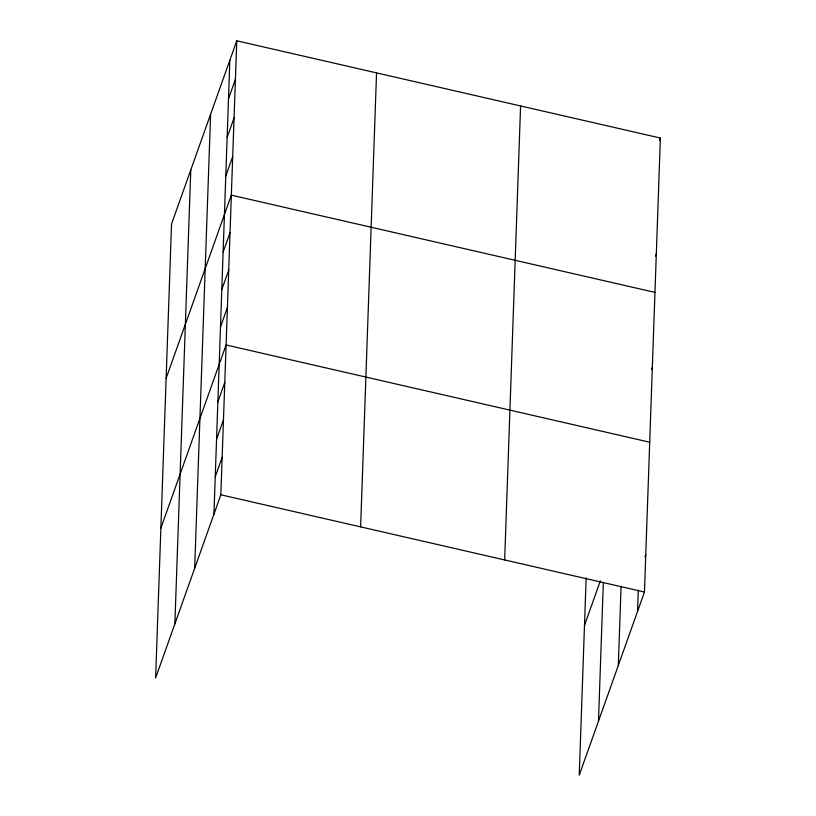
<?xml version="1.0" encoding="UTF-8"?>
<svg xmlns="http://www.w3.org/2000/svg" width="816" height="816" viewBox="0 0 816 816"><rect width="100%" height="100%" fill="white"/><g stroke="black" fill="none" stroke-linecap="round" stroke-linejoin="round"><path stroke-width="1.22" d="M174.859 623.924L190.781 169.932M194.677 568.252L210.61 114.26M213.925 514.213L229.847 60.231M236.762 40.8L171.544 223.961L155.621 677.953L220.84 494.792L236.762 40.8L660.379 138.047L644.456 592.039L579.238 775.2L586.153 577.942M360.631 526.881L376.553 72.889M504.665 559.949L520.588 105.958M598.475 721.171L603.34 582.583M618.304 665.499L621.058 586.847M637.541 611.459L638.285 590.243M228.49 98.818L235.406 79.387M227.134 137.404L234.059 117.973M225.787 175.991L232.703 156.57M166.127 378.318L231.346 195.157L654.973 292.403M223.115 252.042L230.041 232.611M221.809 289.496L228.725 270.065M220.493 326.951L227.409 307.52M160.874 528.136L226.093 344.974L649.709 442.221M217.862 401.86L224.777 382.429M216.546 439.314L223.472 419.883M215.24 476.758L222.156 457.337M659.563 140.332L660.379 138.047M655.503 256.102L656.319 253.817M651.525 369.597L652.341 367.312M584.491 625.382L600.311 580.951M644.956 556.869L645.772 554.584M220.84 494.792L644.456 592.039"/></g></svg>
